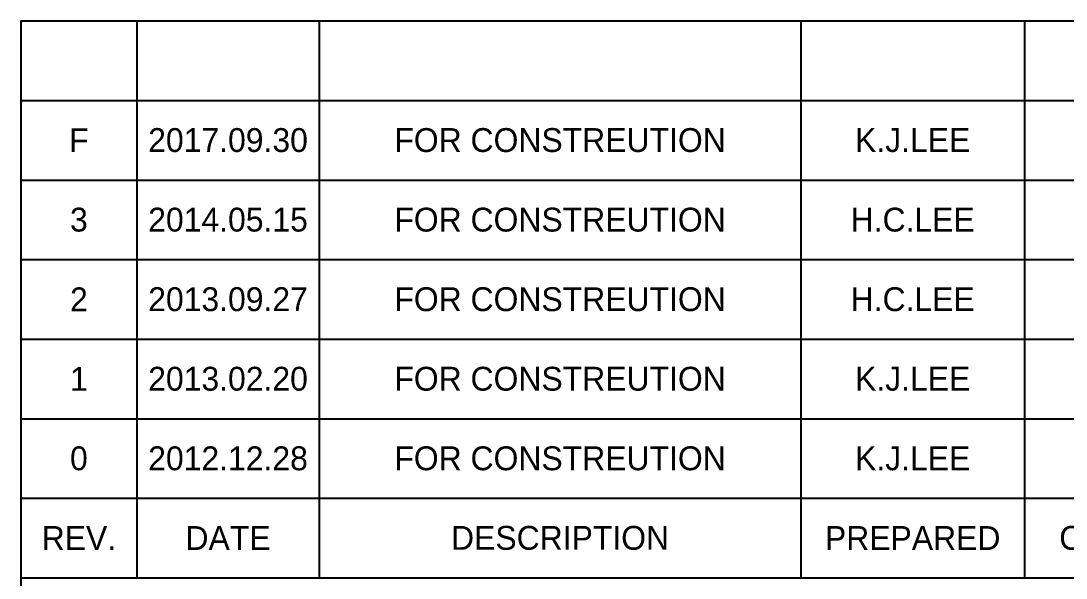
# Model space of a CAD drawing. Header units: millimetres. Extents: x 0 to 420, y 0 to 297.
# Drawn here: x 328 to 371.81, y 52.66 to 76.02 of the extents above; entities that cross this region are included whole.
import ezdxf

# ---------------------------------------------------------------- set-up
doc = ezdxf.new("R2010")
doc.units = ezdxf.units.MM
doc.layers.add('0_Title Block', color=7, linetype='Continuous')
doc.styles.get("Standard").update_dxf_attribs({"font": 'pnid.shx', "bigfont": 'kosdichs.shx'})

# ---------------------------------------------------------------- blocks, each defined once
blk = doc.blocks.new('삼척TEMPLATE(현대&GS&한솔)')
at = {"color": 0}
for p, q in [((328, 76.019), (328, 14.5)), ((328, 76.019), (398.5, 76.019)), ((332.863, 76.019), (332.863, 52.677)), ((340.501, 76.019), (340.501, 52.677)), ((360.695, 76.019), (360.695, 52.677)), ((370.063, 76.019), (370.063, 52.677)), ((328, 72.685), (398.5, 72.685)), ((328, 69.35), (398.5, 69.35)), ((328, 66.016), (398.5, 66.016)), ((328, 62.681), (398.5, 62.681)), ((328, 59.346), (398.5, 59.346)), ((328, 56.012), (398.5, 56.012)), ((328, 52.677), (398.5, 52.677))]:
    blk.add_line(p, q, dxfattribs=at)
at = {"color": 0, "char_height": 1, "attachment_point": 5}
for s, insert in [('F', (330.431, 71.018)), ('2017.09.30', (336.682, 71.018)), ('FOR CONSTREUTION', (350.598, 71.018)), ('K.J.LEE', (365.379, 71.018)), ('3', (330.431, 67.683)), ('2014.05.15', (336.682, 67.683)), ('FOR CONSTREUTION', (350.598, 67.683)), ('H.C.LEE', (365.379, 67.683)), ('2', (330.431, 64.348)), ('2013.09.27', (336.682, 64.348)), ('FOR CONSTREUTION', (350.598, 64.348)), ('H.C.LEE', (365.379, 64.348)), ('1', (330.431, 61.014)), ('2013.02.20', (336.682, 61.014)), ('FOR CONSTREUTION', (350.598, 61.014)), ('K.J.LEE', (365.379, 61.014)), ('0', (330.431, 57.679)), ('2012.12.28', (336.682, 57.679)), ('FOR CONSTREUTION', (350.598, 57.679)), ('K.J.LEE', (365.379, 57.679)), ('REV.', (330.431, 54.345)), ('DATE', (336.682, 54.345)), ('DESCRIPTION', (350.598, 54.345)), ('PREPARED', (365.379, 54.345)), ('CHECKED', (374.791, 54.345))]:
    blk.add_mtext(s, dxfattribs=dict(at, insert=insert))

msp = doc.modelspace()

# ---------------------------------------------------------------- block references
at = {"layer": '0_Title Block'}
msp.add_blockref('삼척TEMPLATE(현대&GS&한솔)', (0, 0), dxfattribs=at)

doc.saveas('drawing.dxf')
